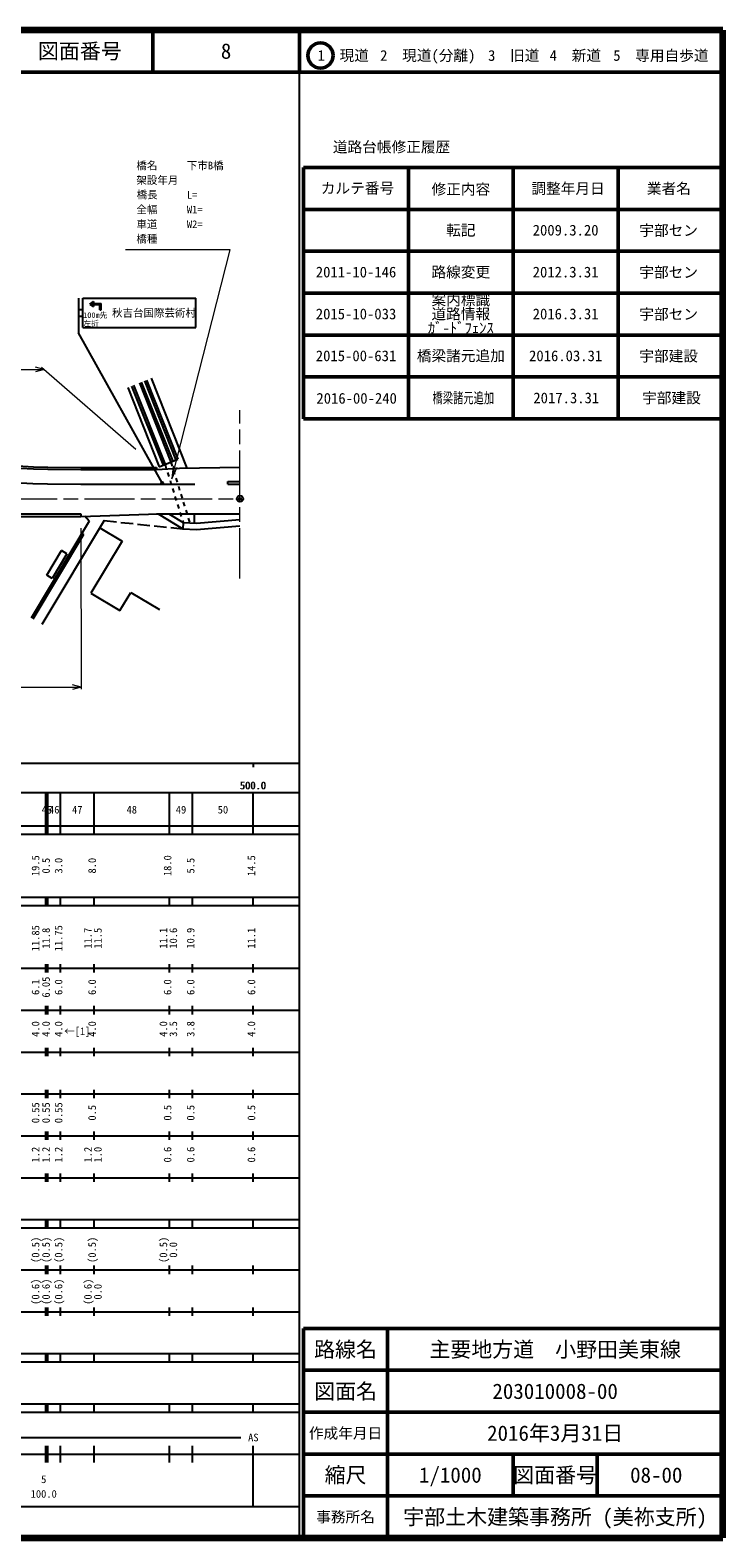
# Model space of a CAD drawing. Units: millimetres, scale not verified. Extents: x 40000 to 680000, y -578188 to 380000.
# Drawn here: x 514766 to 680000, y 20000 to 380000 of the extents above; entities that cross this region are included whole.
import ezdxf
from ezdxf.enums import TextEntityAlignment as Align

# ---------------------------------------------------------------- set-up
doc = ezdxf.new("R2010")
doc.units = ezdxf.units.MM
doc.header["$LTSCALE"] = 1000
doc.header["$PDMODE"] = 32
doc.header["$PDSIZE"] = 500
doc.linetypes.add('CHAIN', pattern=[18.5, 12, -1.5, 3.5, -1.5])
for name, color, linetype, lineweight in [('M-BGD', 7, 'Continuous', 25), ('M-BMK', 2, 'CHAIN', 13), ('M-BMK-SRVR', 3, 'Continuous', 25), ('M-STR-HTXT', 7, 'Continuous', 13), ('M-STR-STRC', 7, 'Continuous', 25), ('M-TTL', 2, 'Continuous', 140), ('M-TTL-BAND', 7, 'Continuous', 25), ('M-TTL-FRAM', 2, 'Continuous', 50), ('M-TTL-LINE', 7, 'Continuous', 50), ('M-TTL-TXT', 7, 'Continuous', 13)]:
    doc.layers.add(name, color=color, linetype=linetype, lineweight=lineweight)
doc.layers.add('M-OTRS', color=6, linetype='Continuous')
doc.layers.add('M-STR-STR1', color=7, linetype='Continuous')
doc.styles.add('ＭＳ ゴシック', font='')
doc.styles.get('ＭＳ ゴシック').set_extended_font_data('MS Gothic')

# ---------------------------------------------------------------- blocks, each defined once
blk = doc.blocks.new('open_arrow')
at = {"color": 0, "linetype": 'Continuous', "lineweight": -2}
blk.add_lwpolyline([(7.5, 1.25), (0, 0), (7.5, -1.25)], dxfattribs=at)

msp = doc.modelspace()

# ---------------------------------------------------------------- hatches: boundary and pattern name
at = {"layer": 'M-STR-STRC'}
msp.add_hatch(color=256, dxfattribs=at).paths.add_polyline_path([(531393, 314453), (529893, 314453), (529893, 314003), (528993, 314603), (529893, 315203), (529893, 314753), (531693, 314753), (531693, 313253), (531393, 313253)])

# ---------------------------------------------------------------- linework, layer by layer
at = {"layer": 'M-BGD'}
for p, q in [((539422, 295211), (546943, 276319)), ((540815, 295765), (548336, 276873)), ((541280, 295950), (548801, 277058)), ((542023, 296246), (549544, 277354)), ((542488, 296431), (550009, 277539)), ((543603, 296875), (552138, 275435)), ((538028, 294656), (545549, 275764)), ((538957, 295026), (546478, 276134)), ((545549, 275764), (550009, 277539)), ((496086, 276342), (515529, 275249)), ((496115, 276841), (515551, 275749)), ((515529, 275249), (518947, 275152)), ((515551, 275749), (518956, 275652)), ((518947, 275152), (526881, 275105)), ((518956, 275652), (526881, 275605)), ((526881, 275605), (544881, 275609)), ((526881, 275105), (544881, 275109)), ((544881, 275609), (544881, 275109)), ((544881, 275109), (550381, 275410)), ((546943, 276319), (547239, 275363)), ((547535, 274408), (547831, 273453)), ((548341, 276875), (548637, 275920)), ((548933, 274965), (549229, 274010)), ((550381, 275410), (564806, 275613)), ((495881, 272848), (515382, 271752)), ((515382, 271752), (518882, 271653)), ((518882, 271653), (526882, 271605)), ((526882, 271605), (554079, 271611)), ((548127, 272498), (548423, 271543)), ((548719, 270587), (549015, 269632)), ((549525, 273054), (549821, 272099)), ((550116, 271144), (550412, 270189)), ((561915, 272212), (564806, 272213)), ((561916, 271612), (561915, 272212)), ((561916, 271612), (564807, 271613)), ((549310, 268677), (549606, 267722)), ((549902, 266767), (550198, 265811)), ((550708, 269234), (551004, 268278)), ((551300, 267323), (551596, 266368)), ((486845, 263896), (526883, 263905)), ((486883, 264496), (526883, 264505)), ((532404, 262890), (517556, 238091)), ((526883, 263905), (545299, 264509)), ((526883, 264505), (526883, 263905)), ((528809, 262733), (527780, 263934)), ((532404, 262890), (535388, 262581)), ((544883, 264509), (564808, 264513)), ((545299, 264509), (551215, 260937)), ((547813, 264509), (551244, 262438)), ((550494, 264856), (550790, 263901)), ((551086, 262946), (551244, 262438)), ((551892, 265413), (552188, 264458)), ((552484, 263502), (552780, 262547)), ((553896, 264511), (553897, 262273)), ((554415, 262241), (564808, 263173)), ((528809, 262733), (514979, 239634)), ((527508, 259587), (515408, 239377)), ((527079, 259844), (527508, 259587)), ((531380, 261181), (536690, 258003)), ((536382, 262477), (539366, 262167)), ((540361, 262064), (543345, 261754)), ((544340, 261651), (547323, 261341)), ((548318, 261238), (551215, 260937)), ((551244, 262438), (551215, 260937)), ((551215, 260937), (554435, 260737)), ((551244, 262438), (554415, 262241)), ((554435, 260737), (564809, 261667)), ((518738, 249861), (522251, 255730)), ((523546, 254955), (522251, 255730)), ((536690, 258003), (529231, 245545)), ((523546, 254955), (520032, 249086)), ((520032, 249086), (518738, 249861)), ((529231, 245545), (536152, 241401)), ((536152, 241401), (538758, 245754)), ((538758, 245754), (545588, 241665))]:
    msp.add_line(p, q, dxfattribs=at)
at = {"layer": 'M-BMK'}
for p, q in [((564812, 249107), (564803, 289284)), ((65186, 268002), (564807, 268113))]:
    msp.add_line(p, q, dxfattribs=at)
at = {"layer": 'M-BMK-SRVR'}
msp.add_circle((564807, 268113), 750, dxfattribs=at)
msp.add_point((564807, 268113), dxfattribs=at)
at = {"layer": 'M-OTRS'}
msp.add_point((564807, 268113), dxfattribs=at)
at = {"layer": 'M-STR-HTXT'}
for p, q in [((440026, 298936), (518067, 298953)), ((518067, 298953), (516067, 299492)), ((518067, 298953), (516067, 298414)), ((539990, 279866), (517493, 299453)), ((526884, 261094), (526893, 222605)), ((526892, 223105), (524892, 223643)), ((486892, 223096), (526892, 223105)), ((526892, 223105), (524893, 222565))]:
    msp.add_line(p, q, dxfattribs=at)
at = {"layer": 'M-STR-STRC'}
for p, q in [((526295, 315987), (526295, 307734)), ((526295, 313279), (527295, 313279)), ((527295, 308987), (527295, 315987)), ((527295, 315987), (554295, 315987)), ((529893, 315203), (528993, 314603)), ((528993, 314603), (529893, 315203)), ((528993, 314603), (529893, 314003)), ((529893, 315203), (529893, 314753)), ((529893, 314753), (531693, 314753)), ((531393, 314453), (529893, 314453)), ((529893, 314453), (529893, 314003)), ((531393, 313253), (531393, 314453)), ((531393, 313253), (531693, 313253)), ((531693, 313253), (531693, 314753)), ((554295, 308987), (554295, 315987)), ((526295, 311696), (527295, 311696)), ((546252, 271915), (526295, 307734)), ((527295, 308987), (554295, 308987))]:
    msp.add_line(p, q, dxfattribs=at)
for radius in [250, 200, 150, 100, 50, 20]:
    msp.add_circle((546252, 271915), radius, dxfattribs=at)
msp.add_point((546252, 271915), dxfattribs=at)
at = {"layer": 'M-TTL'}
for p, q in [((680000, 380000), (40000, 380000)), ((680000, 20000), (680000, 380000)), ((40000, 20000), (680000, 20000))]:
    msp.add_line(p, q, dxfattribs=at)
at = {"layer": 'M-TTL', "color": 7, "lineweight": 13}
msp.add_lwpolyline([(548589, 272894), (562487, 327556), (537472, 327556)], dxfattribs=at)
at = {"layer": 'M-TTL-BAND'}
for p, q in [((579000, 20000), (579000, 370000)), ((40000, 205000), (579000, 205000)), ((568000, 205000), (568000, 204000)), ((68000, 198000), (579000, 198000)), ((518500, 188000), (518500, 198000)), ((519000, 188000), (519000, 198000)), ((522000, 188000), (522000, 198000)), ((530000, 188000), (530000, 198000)), ((548000, 188000), (548000, 198000)), ((553500, 188000), (553500, 198000)), ((568000, 188000), (568000, 198000)), ((40000, 190000), (579000, 190000)), ((40000, 188000), (579000, 188000)), ((40000, 173000), (579000, 173000)), ((518500, 171000), (518500, 173000)), ((519000, 171000), (519000, 173000)), ((522000, 171000), (522000, 173000)), ((530000, 171000), (530000, 173000)), ((548000, 171000), (548000, 173000)), ((553500, 171000), (553500, 173000)), ((568000, 171000), (568000, 173000)), ((40000, 171000), (579000, 171000)), ((40000, 156000), (579000, 156000)), ((518500, 155000), (518500, 157000)), ((519000, 155000), (519000, 157000)), ((522000, 155000), (522000, 157000)), ((530000, 155000), (530000, 157000)), ((548000, 155000), (548000, 157000)), ((553500, 155000), (553500, 157000)), ((568000, 155000), (568000, 157000)), ((46000, 146000), (579000, 146000)), ((518500, 145000), (518500, 147000)), ((519000, 145000), (519000, 147000)), ((522000, 145000), (522000, 147000)), ((530000, 145000), (530000, 147000)), ((548000, 145000), (548000, 147000)), ((553500, 145000), (553500, 147000)), ((568000, 145000), (568000, 147000)), ((518500, 135000), (518500, 137000)), ((519000, 135000), (519000, 137000)), ((522000, 135000), (522000, 137000)), ((530000, 135000), (530000, 137000)), ((548000, 135000), (548000, 137000)), ((553500, 135000), (553500, 137000)), ((568000, 135000), (568000, 137000)), ((52000, 136000), (579000, 136000)), ((46000, 126000), (579000, 126000)), ((518500, 125000), (518500, 127000)), ((519000, 125000), (519000, 127000)), ((522000, 125000), (522000, 127000)), ((530000, 125000), (530000, 127000)), ((548000, 125000), (548000, 127000)), ((553500, 125000), (553500, 127000)), ((568000, 125000), (568000, 127000)), ((52000, 116000), (579000, 116000)), ((518500, 115000), (518500, 117000)), ((519000, 115000), (519000, 117000)), ((522000, 115000), (522000, 117000)), ((530000, 115000), (530000, 117000)), ((548000, 115000), (548000, 117000)), ((553500, 115000), (553500, 117000)), ((568000, 115000), (568000, 117000)), ((46000, 106000), (579000, 106000)), ((518500, 105000), (518500, 107000)), ((519000, 105000), (519000, 107000)), ((522000, 105000), (522000, 107000)), ((530000, 105000), (530000, 107000)), ((548000, 105000), (548000, 107000)), ((553500, 105000), (553500, 107000)), ((568000, 105000), (568000, 107000)), ((40000, 96000), (579000, 96000)), ((40000, 94000), (579000, 94000)), ((518500, 94000), (518500, 96000)), ((519000, 94000), (519000, 96000)), ((522000, 94000), (522000, 96000)), ((530000, 94000), (530000, 96000)), ((548000, 94000), (548000, 96000)), ((553500, 94000), (553500, 96000)), ((568000, 94000), (568000, 96000)), ((49000, 84000), (579000, 84000)), ((518500, 83000), (518500, 85000)), ((519000, 83000), (519000, 85000)), ((522000, 83000), (522000, 85000)), ((530000, 83000), (530000, 85000)), ((548000, 83000), (548000, 85000)), ((553500, 83000), (553500, 85000)), ((568000, 83000), (568000, 85000)), ((40000, 74000), (579000, 74000)), ((518500, 73000), (518500, 75000)), ((519000, 73000), (519000, 75000)), ((522000, 73000), (522000, 75000)), ((530000, 73000), (530000, 75000)), ((548000, 73000), (548000, 75000)), ((553500, 73000), (553500, 75000)), ((568000, 73000), (568000, 75000)), ((40000, 64000), (579000, 64000)), ((40000, 62000), (579000, 62000)), ((518500, 62000), (518500, 64000)), ((519000, 62000), (519000, 64000)), ((522000, 62000), (522000, 64000)), ((530000, 62000), (530000, 64000)), ((548000, 62000), (548000, 64000)), ((553500, 62000), (553500, 64000)), ((568000, 62000), (568000, 64000)), ((40000, 52000), (579000, 52000)), ((518500, 50000), (518500, 52000)), ((519000, 50000), (519000, 52000)), ((522000, 50000), (522000, 52000)), ((530000, 50000), (530000, 52000)), ((548000, 50000), (548000, 52000)), ((553500, 50000), (553500, 52000)), ((568000, 50000), (568000, 52000)), ((40000, 50000), (579000, 50000)), ((71000, 44000), (565000, 44000)), ((40000, 40000), (579000, 40000)), ((518500, 38000), (518500, 42000)), ((519000, 38000), (519000, 42000)), ((522000, 38000), (522000, 42000)), ((530000, 38000), (530000, 42000)), ((548000, 38000), (548000, 42000)), ((553500, 38000), (553500, 42000)), ((568000, 27500), (568000, 42000)), ((68000, 27500), (579000, 27500))]:
    msp.add_line(p, q, dxfattribs=at)
at = {"layer": 'M-TTL-FRAM'}
for p, q in [((580000, 347197), (580000, 287197)), ((580000, 347197), (680000, 347197)), ((580000, 287197), (680000, 287197)), ((680000, 70000), (580000, 70000)), ((580000, 70000), (580000, 20000))]:
    msp.add_line(p, q, dxfattribs=at)
at = {"layer": 'M-TTL-LINE'}
for p, q in [((543997, 380000), (543997, 370000)), ((579000, 380000), (579000, 370000)), ((40000, 370000), (680000, 370000)), ((605000, 347197), (605000, 287197)), ((630000, 347197), (630000, 287197)), ((655000, 347197), (655000, 287197)), ((580000, 337197), (680000, 337197)), ((580000, 327197), (680000, 327197)), ((580000, 317197), (680000, 317197)), ((580000, 307197), (680000, 307197)), ((580000, 297197), (680000, 297197)), ((600000, 70000), (600000, 20000)), ((680000, 60000), (580000, 60000)), ((680000, 50000), (580000, 50000)), ((680000, 40000), (580000, 40000)), ((630000, 40000), (630000, 30000)), ((650000, 40000), (650000, 30000)), ((680000, 30000), (580000, 30000))]:
    msp.add_line(p, q, dxfattribs=at)
msp.add_circle((584031, 373958), 3000, dxfattribs=at)

# ---------------------------------------------------------------- block references
at = {"layer": 'M-TTL', "color": 7, "lineweight": 13, "xscale": 400, "yscale": 400, "rotation": 75.7}
msp.add_blockref('open_arrow', (548589, 272894), dxfattribs=at)

# ---------------------------------------------------------------- texts
at = {"layer": 'M-STR-STR1', "style": 'ＭＳ ゴシック'}
for s, p in [('橋名', (540103, 346210)), ('下市B橋', (552148, 346210)), ('架設年月', (540103, 342710)), ('橋長', (540171, 339261)), ('L=', (552148, 339210)), ('全幅', (540103, 335710)), ('車道', (540103, 332210)), ('W1=', (552148, 335710)), ('橋種', (540103, 328710)), ('W2=', (552148, 332210))]:
    msp.add_text(s, height=1833, dxfattribs=at).set_placement(p, align=Align.BOTTOM_LEFT)
at = {"layer": 'M-STR-STRC', "style": 'ＭＳ ゴシック'}
msp.add_text('秋吉台国際芸術村', height=1833, dxfattribs=at).set_placement((534295, 312487), align=Align.MIDDLE_LEFT)
for s, p in [('左折', (529295, 309987)), ('100m先', (530295, 311954))]:
    msp.add_text(s, height=1320, dxfattribs=at).set_placement(p, align=Align.MIDDLE_CENTER)
at = {"layer": 'M-TTL-BAND', "style": 'ＭＳ ゴシック'}
for s, p in [('500.0', (567844, 198195)), ('500.0', (568000, 198195)), ('45', (518750, 192405)), ('46', (520500, 192405)), ('47', (526000, 192405)), ('48', (539000, 192405)), ('49', (550750, 192405)), ('50', (560750, 192405)), ('←[1]', (526000, 139500)), ('AS', (568000, 42500)), ('5', (518000, 32523)), ('100.0', (518000, 29033))]:
    msp.add_text(s, height=1833, dxfattribs=at).set_placement(p, align=Align.BOTTOM_CENTER)
for s, p in [('19.5', (517500, 180500)), ('0.5', (520000, 180500)), ('3.0', (523000, 180500)), ('8.0', (531000, 180500)), ('18.0', (549000, 180500)), ('5.5', (554500, 180500)), ('14.5', (569000, 180500)), ('11.85', (517500, 163174)), ('11.75', (523000, 163174)), ('11.8', (520000, 163174)), ('11.7', (530000, 163174)), ('11.5', (532370, 163174)), ('11.1', (548000, 163174)), ('10.6', (550370, 163174)), ('10.9', (554500, 163174)), ('11.1', (569000, 163174)), ('6.1', (517500, 151500)), ('6.05', (520000, 151500)), ('6.0', (523000, 151500)), ('6.0', (531000, 151500)), ('6.0', (549000, 151500)), ('6.0', (554500, 151500)), ('6.0', (569000, 151500)), ('4.0', (517500, 141500)), ('4.0', (520000, 141500)), ('4.0', (523000, 141500)), ('4.0', (531000, 141500)), ('4.0', (548000, 141500)), ('3.5', (550370, 141500)), ('3.8', (554500, 141500)), ('4.0', (569000, 141500)), ('0.55', (517500, 121500)), ('0.55', (520000, 121500)), ('0.55', (523000, 121500)), ('0.5', (531000, 121500)), ('0.5', (549000, 121500)), ('0.5', (554500, 121500)), ('0.5', (569000, 121500)), ('1.2', (517500, 111500)), ('1.2', (520000, 111500)), ('1.2', (523000, 111500)), ('1.2', (530000, 111500)), ('1.0', (532370, 111500)), ('0.6', (549000, 111500)), ('0.6', (554500, 111500)), ('0.6', (569000, 111500)), ('(0.5)', (517500, 88764)), ('(0.5)', (520000, 88764)), ('(0.5)', (523000, 88764)), ('(0.5)', (531000, 88764)), ('(0.5)', (548000, 88764)), ('0.0', (550370, 88764)), ('(0.6)', (517500, 78764)), ('(0.6)', (520000, 78764)), ('(0.6)', (523000, 78764)), ('(0.6)', (530000, 78764)), ('0.0', (532370, 78764))]:
    msp.add_text(s, height=1833, rotation=90, dxfattribs=at).set_placement(p, align=Align.BOTTOM_CENTER)
at = {"layer": 'M-TTL-TXT', "style": 'ＭＳ ゴシック'}
for s, height, p in [('図面番号', 3666, (526622, 375000)), ('8', 3666, (561497, 375000)), ('1\u3000現道', 2566, (589448, 373958)), ('2\u3000現道(分離)', 2566, (609619, 373958)), ('3\u3000旧道', 2566, (630121, 373958)), ('4\u3000新道', 2566, (644824, 373958)), ('5\u3000専用自歩道', 2566, (665228, 373958)), ('道路台帳修正履歴', 2566, (600968, 352113)), ('カルテ番号', 2566, (592839, 342277)), ('修正内容', 2566, (617509, 342023)), ('調整年月日', 2566, (643089, 342197)), ('業者名', 2566, (667134, 342197)), ('転記', 2566, (617500, 332245)), ('2009.3.20', 2566, (642500, 332245)), ('宇部セン', 2566, (667077, 332189)), ('2011-10-146', 2566, (592500, 322245)), ('路線変更', 2566, (617500, 322245)), ('2012.3.31', 2566, (642500, 322245)), ('宇部セン', 2566, (667077, 322189)), ('案内標識', 2566, (617500, 315579)), ('2015-10-033', 2566, (592500, 312245)), ('道路情報', 2566, (617500, 312245)), ('2016.3.31', 2566, (642500, 312245)), ('宇部セン', 2566, (667077, 312189)), ('ｶﾞ-ﾄﾞﾌｪﾝｽ', 2566, (617500, 308912)), ('2015-00-631', 2566, (592500, 302245)), ('橋梁諸元追加', 2566, (617500, 302245)), ('2016.03.31', 2566, (642500, 302245)), ('宇部建設', 2566, (667077, 302189)), ('路線名', 3666, (590000, 65000)), ('路線名', 3666, (590000, 65000)), ('主要地方道\u3000小野田美東線', 3666, (640000, 65000)), ('図面名', 3666, (590000, 55000)), ('図面名', 3666, (590000, 55000)), ('203010008-00', 3666, (640000, 55000)), ('2016年3月31日', 3666, (640000, 45000)), ('作成年月日', 2566, (590000, 45000)), ('作成年月日', 2566, (590000, 45000)), ('縮尺', 3666, (590000, 35000)), ('縮尺', 3666, (590000, 35000)), ('1/1000', 3666, (615000, 35000)), ('図面番号', 3666, (640000, 35000)), ('図面番号', 3666, (640000, 35000)), ('08-00', 3666, (664125, 35000)), ('事務所名', 2566, (590000, 25000)), ('事務所名', 2566, (590000, 25000)), ('宇部土木建築事務所 (美祢支所)', 3666, (640000, 25000))]:
    msp.add_text(s, height=height, dxfattribs=at).set_placement(p, align=Align.MIDDLE_CENTER)
for s, p in [('2016-00-240', (583046, 290044)), ('2017.3.31', (634796, 290138))]:
    msp.add_text(s, height=2566, dxfattribs=at).set_placement(p, align=Align.BOTTOM_LEFT)
at = {"layer": 'M-TTL-TXT', "style": 'ＭＳ ゴシック', "width": 0.7}
msp.add_text('橋梁諸元追加', height=2566, dxfattribs=at).set_placement((610749, 290138), align=Align.BOTTOM_LEFT)
at = {"layer": 'M-TTL-TXT', "style": 'ＭＳ ゴシック'}
msp.add_text('宇部建設', height=2566, dxfattribs=at).set_placement((667758, 290138), align=Align.BOTTOM_CENTER)

doc.saveas('drawing.dxf')
